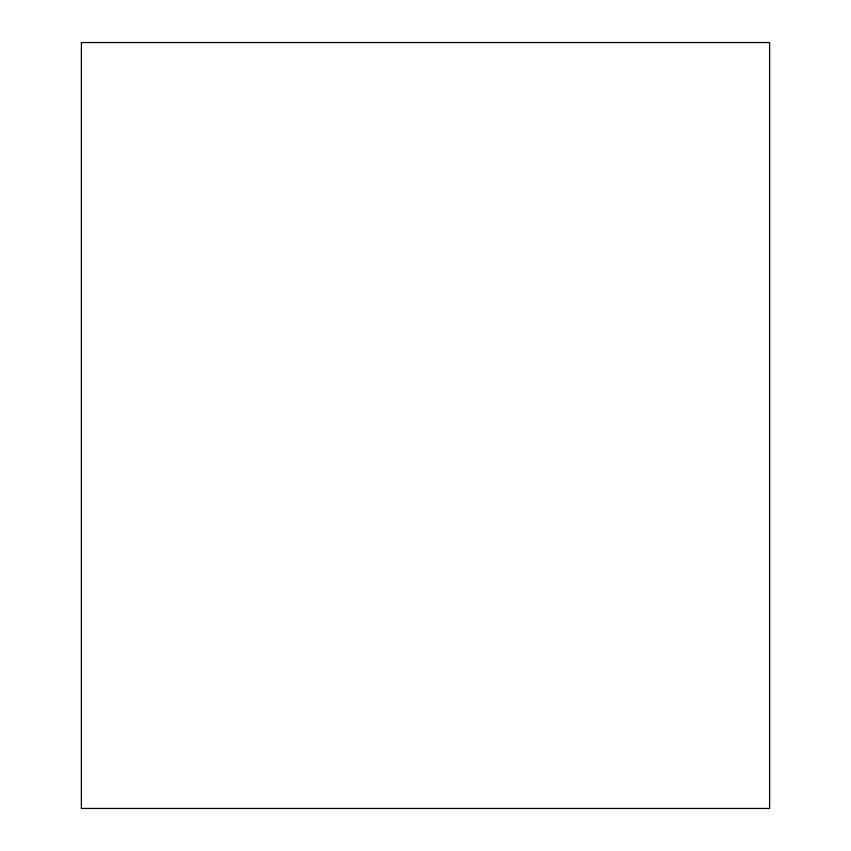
<?xml version="1.0" encoding="UTF-8"?>
<svg xmlns="http://www.w3.org/2000/svg" width="851" height="851" viewBox="0 0 851 851"><rect width="100%" height="100%" fill="white"/><g stroke="black" fill="none" stroke-linecap="round" stroke-linejoin="round"><path stroke-width="1.28" d="M769.612 42.55L81.388 42.55L81.388 808.45L769.612 808.45L769.612 42.55"/></g></svg>
